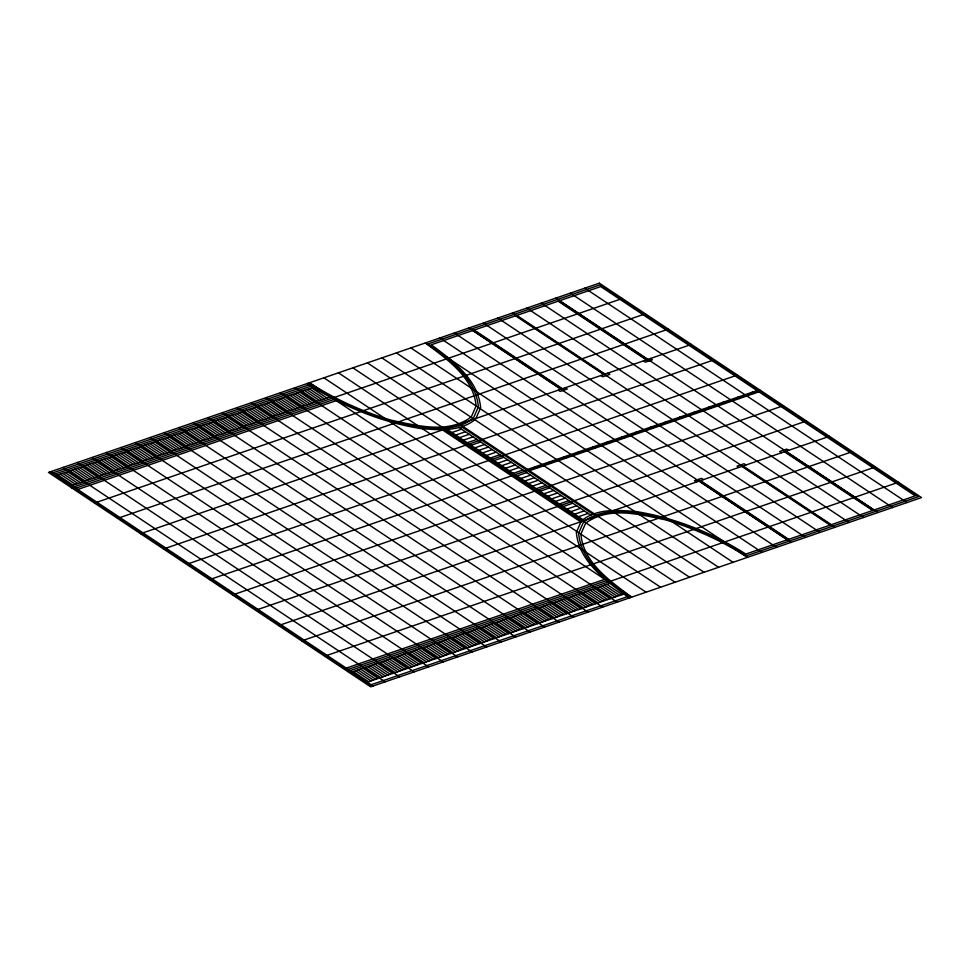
<?xml version="1.0" encoding="UTF-8"?>
<svg xmlns="http://www.w3.org/2000/svg" width="970" height="970" viewBox="0 0 970 970"><rect width="100%" height="100%" fill="white"/><g stroke="black" fill="none" stroke-linecap="round" stroke-linejoin="round"><path stroke-width="1.45" d="M52.829 472.875L309.078 384.835M54.756 474.148L311.152 386.06M56.672 475.421L313.225 387.272M72.01 485.63L329.849 397.045M71.513 487.74L622.34 298.493M75.842 488.189L334.019 399.482M77.77 489.462L336.432 400.586M94.526 503.054L645.353 313.807M117.54 518.368L668.354 329.121M140.553 533.682L691.367 344.435M451.911 432.511L461.575 429.189M455.754 435.057L465.418 431.747M459.586 437.615L469.25 434.293M463.417 440.162L473.081 436.852M467.261 442.72L476.925 439.398M163.566 548.996L714.381 359.749M471.093 445.266L480.756 441.956M474.924 447.825L484.588 444.502M478.768 450.383L488.419 447.061M482.599 452.929L492.263 449.607M486.431 455.488L496.094 452.166M490.262 458.034L499.926 454.712M186.579 564.31L737.394 375.063M494.106 460.592L503.769 457.27M497.937 463.139L507.601 459.816M501.769 465.697L511.433 462.375M505.612 468.243L515.276 464.921M509.444 470.802L519.108 467.479M513.275 473.348L522.939 470.026M527.522 469.419L757.036 390.57M209.593 579.624L760.407 390.376M529.45 470.692L758.952 391.844M517.119 475.906L526.783 472.584M520.951 478.452L530.614 475.13M524.782 481.011L534.446 477.689M528.626 483.557L538.289 480.235M532.457 486.115L542.121 482.793M536.289 488.662L545.952 485.339M232.606 594.937L783.42 405.69M540.132 491.22L549.796 487.898M543.964 493.766L553.627 490.444M547.795 496.325L557.459 493.002M551.639 498.871L561.303 495.549M555.471 501.429L565.134 498.107M559.302 503.976L568.966 500.653M255.619 610.251L806.434 421.004M563.146 506.534L572.809 503.212M566.977 509.08L576.641 505.758M570.809 511.639L580.472 508.316M574.652 514.185L584.316 510.863M578.484 516.743L588.147 513.421M278.632 625.565L829.447 436.318M301.646 640.879L852.46 451.632M324.647 656.193L875.473 466.946M346.241 668.124L604.916 579.26M348.169 669.409L606.335 580.703M347.66 671.507L898.487 482.26M352.001 671.955L609.827 583.37M367.339 682.165L623.904 594.016M371.171 684.723L627.42 596.683M308.205 383.199C341.949 404.769 379.537 420.713 419.185 427.188C437.531 428.704 458.325 430.619 473.481 417.997L478.368 406.842C475.797 378.13 449.559 359.797 428.34 343.853L600.03 284.865L918.372 496.713L746.682 555.701C713.58 534.615 676.611 519.326 637.787 512.936C619.442 511.408 598.648 509.492 583.491 522.115L578.605 533.27C581.309 562.794 608.711 581.2 630.391 597.593M307.005 383.611C341.428 405.618 379.779 421.889 420.24 428.497C438.961 430.049 460.18 432.002 475.652 419.125L480.635 407.739C478.125 379.234 452.481 360.622 431.31 344.774L600.745 286.562L915.243 495.852L745.821 554.064C712.647 533.039 675.544 518.065 636.732 511.626C618.011 510.062 596.792 508.11 581.321 520.999L576.338 532.372C579.09 562.491 607.062 581.272 629.178 598.005M752.199 392.232L754.126 393.505M584.825 288.151L907.011 502.557M737.709 397.203L739.625 398.488M570.336 293.134L892.509 507.54M723.22 402.186L725.136 403.459M650.482 358.476L652.398 359.761L645.402 362.162L643.474 360.888M788.561 450.371L786.646 449.086L779.637 451.499L781.553 452.772M555.834 298.117L878.02 512.512M559.375 300.773L647.584 359.482M785.664 451.365L873.873 510.062M558.768 300.979L648.894 360.961M783.142 450.298L873.267 510.268M558.162 301.185L646.372 359.894M784.451 451.777L872.673 510.487M708.718 407.17L710.634 408.443M541.345 303.101L863.518 517.495M694.229 412.153L696.145 413.426M526.843 308.072L849.029 522.478M679.727 417.124L681.643 418.409M607.899 373.111L609.827 374.384L602.819 376.796L600.903 375.523M745.978 464.994L744.063 463.721L737.054 466.121L738.97 467.407M516.792 315.408L605.001 374.105M743.081 465.988L831.302 524.697M512.354 313.055L834.527 527.462M515.579 315.82L603.801 374.517M741.868 466.412L830.09 525.109M665.238 422.108L667.154 423.381M497.852 318.039L820.038 532.433M650.737 427.091L652.652 428.364M483.363 323.022L805.536 537.416M636.247 432.074L638.163 433.347M565.328 387.745L567.244 389.018L560.236 391.419L558.32 390.146M703.395 479.629L701.48 478.343L694.471 480.756L696.399 482.029M474.209 330.03L562.43 388.74M700.498 480.623L788.719 539.32M473.603 330.236L563.74 390.219M697.976 479.556L788.113 539.538M472.996 330.443L561.218 389.152M699.297 481.035L787.507 539.744M468.862 327.993L791.047 542.4M621.746 437.046L623.661 438.331M454.372 332.977L776.546 547.371M607.256 442.029L609.172 443.302M439.871 337.96L762.056 552.354M592.755 447.012L594.671 448.286M578.265 451.996L580.181 453.269M410.88 347.915L733.065 562.321M563.764 456.967L565.68 458.252M396.39 352.898L718.564 567.292M549.275 461.95L551.19 463.224M381.889 357.882L704.074 572.276M534.773 466.934L536.689 468.207M367.4 362.865L689.573 577.259M461.817 426.921L592.731 514.027M458.907 427.406L590.827 515.203M447.218 429.383L583.176 519.859M352.898 367.836L675.084 582.242M444.26 429.855L581.297 521.048M442.259 429.746L580.884 521.993M338.409 372.82L660.582 587.214M323.907 377.803L646.093 592.197M311.54 387.854L326.89 398.064M606.88 584.389L622.219 594.598M309.127 388.679L324.465 398.888M604.455 585.213L619.806 595.422M306.714 389.516L322.052 399.725M602.043 586.05L617.381 596.259M304.301 390.34L319.639 400.549M599.63 586.874L614.968 597.083M301.876 391.177L317.226 401.386M597.217 587.711L612.555 597.92M294.916 387.757L617.102 602.164M299.463 392.001L314.801 402.211M594.792 588.535L610.142 598.745M297.05 392.838L312.388 403.047M592.379 589.372L607.717 599.581M294.637 393.662L309.976 403.872M589.966 590.196L605.304 600.406M292.212 394.499L307.563 404.708M587.553 591.021L602.891 601.23M289.8 395.324L305.15 405.533M585.128 591.858L600.478 602.067M287.387 396.16L302.725 406.369M582.715 592.682L598.053 602.891M280.427 392.741L602.6 607.135M284.974 396.985L300.312 407.194M580.303 593.519L595.641 603.728M282.549 397.809L297.899 408.03M577.89 594.343L593.228 604.553M280.136 398.646L295.486 408.855M575.465 595.18L590.815 605.389M277.723 399.47L293.061 409.679M573.052 596.004L588.39 606.214M275.31 400.307L290.648 410.516M570.639 596.841L585.977 607.05M272.885 401.131L288.236 411.341M568.226 597.665L583.564 607.875M265.925 397.724L588.111 612.118M270.472 401.968L285.823 412.177M565.801 598.502L581.151 608.711M268.06 402.792L283.398 413.002M563.388 599.327L578.726 609.536M265.647 403.629L280.985 413.838M560.975 600.163L576.313 610.372M263.222 404.454L278.572 414.663M558.562 600.988L573.9 611.197M260.809 405.29L276.159 415.499M556.137 601.812L571.488 612.021M258.396 406.115L273.734 416.324M553.724 602.649L569.063 612.858M251.436 402.708L573.609 617.102M255.983 406.951L271.321 417.161M551.312 603.473L566.65 613.683M253.558 407.776L268.908 417.985M548.899 604.31L564.237 614.519M251.145 408.6L266.495 418.81M546.474 605.134L561.824 615.344M248.732 409.437L264.07 419.646M544.061 605.971L559.399 616.18M246.319 410.262L261.657 420.471M541.648 606.796L556.986 617.005M243.894 411.098L259.245 421.307M539.235 607.632L554.573 617.841M236.935 407.679L559.12 622.085M241.481 411.923L256.832 422.132M536.81 608.457L552.16 618.666M239.069 412.759L254.407 422.968M534.397 609.293L549.735 619.503M236.656 413.584L251.994 423.793M531.984 610.118L547.322 620.327M234.231 414.42L249.581 424.63M529.571 610.942L544.91 621.152M231.818 415.245L247.168 425.454M527.146 611.779L542.497 621.988M229.405 416.082L244.743 426.291M524.734 612.603L540.072 622.813M222.445 412.662L544.619 627.056M226.992 416.906L242.33 427.115M522.321 613.44L537.659 623.649M224.567 417.73L239.917 427.94M519.908 614.265L535.246 624.474M222.154 418.567L237.504 428.776M517.483 615.101L532.833 625.31M219.741 419.392L235.079 429.601M515.07 615.926L530.408 626.135M217.328 420.228L232.667 430.437M512.657 616.762L527.995 626.972M214.916 421.053L230.254 431.262M510.244 617.587L525.582 627.796M207.944 417.646L530.129 632.04M212.491 421.889L227.841 432.099M507.819 618.423L523.169 628.633M210.078 422.714L225.416 432.923M505.406 619.248L520.745 629.457M207.665 423.55L223.003 433.76M502.993 620.072L518.332 630.282M205.252 424.375L220.59 434.584M500.581 620.909L515.919 631.118M202.827 425.212L218.177 435.421M498.156 621.734L513.506 631.943M200.414 426.036L215.752 436.245M495.743 622.57L511.081 632.779M193.454 422.629L515.628 637.023M198.001 426.861L213.339 437.082M493.33 623.395L508.668 633.604M195.588 427.697L210.927 437.906M490.917 624.231L506.255 634.441M193.163 428.522L208.514 438.731M488.492 625.056L503.842 635.265M190.75 429.358L206.089 439.568M486.079 625.893L501.417 636.102M188.338 430.183L203.676 440.392M483.666 626.717L499.004 636.926M185.925 431.019L201.263 441.229M481.253 627.554L496.591 637.763M178.953 427.6L501.138 642.007M183.5 431.844L198.85 442.053M478.828 628.378L494.179 638.587M181.087 432.681L196.425 442.89M476.416 629.203L491.754 639.424M178.674 433.505L194.012 443.714M474.003 630.039L489.341 640.248M176.261 434.342L191.599 444.551M471.59 630.864L486.928 641.073M173.836 435.166L189.186 445.375M469.165 631.7L484.515 641.91M171.423 436.003L186.761 446.212M466.752 632.525L482.09 642.734M164.463 432.584L486.637 646.978M169.01 436.827L184.348 447.037M464.339 633.361L479.677 643.571M166.597 437.652L181.936 447.861M461.926 634.186L477.264 644.395M164.172 438.488L179.523 448.698M459.501 635.023L474.851 645.232M161.76 439.313L177.098 449.522M457.088 635.847L472.426 646.056M159.347 440.15L174.685 450.359M454.675 636.684L470.013 646.893M156.934 440.974L172.272 451.183M452.262 637.508L467.601 647.717M149.962 437.567L472.147 651.961M154.509 441.811L169.859 452.02M449.837 638.345L465.188 648.554M152.096 442.635L167.434 452.844M447.425 639.169L462.763 649.379M149.683 443.472L165.021 453.681M445.012 639.994L460.35 650.203M147.27 444.296L162.608 454.506M442.599 640.83L457.937 651.04M144.845 445.133L160.195 455.342M440.174 641.655L455.524 651.864M142.432 445.957L157.77 456.167M437.761 642.492L453.099 652.701M135.473 442.538L457.646 656.945M140.019 446.782L155.358 456.991M435.348 643.316L450.686 653.525M137.607 447.619L152.945 457.828M432.935 644.153L448.273 654.362M135.182 448.443L150.532 458.652M430.51 644.977L445.861 655.187M132.769 449.28L148.107 459.489M428.097 645.814L443.435 656.023M130.356 450.104L145.694 460.313M425.684 646.638L441.023 656.848M127.943 450.941L143.281 461.15M423.272 647.475L438.61 657.684M120.971 447.522L443.157 661.928M125.518 451.765L140.868 461.975M420.847 648.299L436.197 658.509M123.105 452.602L138.443 462.811M418.434 649.124L433.772 659.333M120.692 453.426L136.03 463.636M416.021 649.961L431.359 660.17M118.279 454.263L133.618 464.472M413.608 650.785L428.946 660.994M115.854 455.088L131.205 465.297M411.183 651.622L426.533 661.831M113.441 455.912L128.78 466.133M408.77 652.446L424.108 662.655M106.482 452.505L428.655 666.899M111.029 456.749L126.367 466.958M406.357 653.283L421.695 663.492M108.616 457.573L123.954 467.782M403.944 654.107L419.282 664.317M106.191 458.41L121.541 468.619M401.519 654.944L416.87 665.153M103.778 459.234L119.116 469.444M399.106 655.769L414.445 665.978M101.365 460.071L116.703 470.28M396.694 656.605L412.032 666.814M98.952 460.895L114.29 471.105M394.281 657.43L409.619 667.639M91.98 457.488L414.166 671.883M96.527 461.732L111.877 471.941M391.856 658.254L407.206 668.476M94.114 462.557L109.452 472.766M389.443 659.091L404.781 669.3M91.701 463.393L107.039 473.603M387.03 659.915L402.368 670.124M89.288 464.218L104.627 474.427M384.617 660.752L399.955 670.961M86.863 465.054L102.214 475.264M382.192 661.576L397.542 671.786M84.451 465.879L99.789 476.088M379.779 662.413L395.129 672.622M77.491 462.46L399.664 676.866M82.038 466.703L97.376 476.913M377.366 663.237L392.704 673.447M79.625 467.54L94.963 477.749M374.953 664.074L390.292 674.283M77.2 468.364L92.55 478.574M372.529 664.899L387.879 675.108M74.787 469.201L90.125 479.41M370.116 665.735L385.466 675.944M72.374 470.026L87.712 480.235M367.703 666.56L383.041 676.769M69.961 470.862L85.299 481.071M365.29 667.396L380.628 677.606M62.989 467.443L385.175 681.849M67.536 471.687L82.886 481.896M362.865 668.221L378.215 678.43M65.123 472.523L80.461 482.733M360.452 669.045L375.802 679.255M62.71 473.348L78.049 483.557M358.039 669.882L373.377 680.091M60.298 474.184L75.636 484.394M355.626 670.706L370.964 680.916M57.873 475.009L73.223 485.218M353.201 671.543L368.551 681.752M50.913 471.59L373.098 685.996M49.712 472.014L371.886 686.408M476.1 405.945L471.323 416.87C448.31 434.184 417.197 425.648 391.492 420.265C362.477 411.765 334.844 399.119 309.418 382.786L631.591 597.18C610.36 581.115 583.516 563.085 580.86 534.167L585.65 523.242C608.663 505.928 639.776 514.464 665.481 519.859C694.496 528.359 722.129 540.993 747.555 557.338L425.381 342.943C446.612 358.997 473.457 377.039 476.1 405.945M599.327 283.179L48.5 472.426L370.673 686.821L921.5 497.574L599.327 283.179"/></g></svg>
